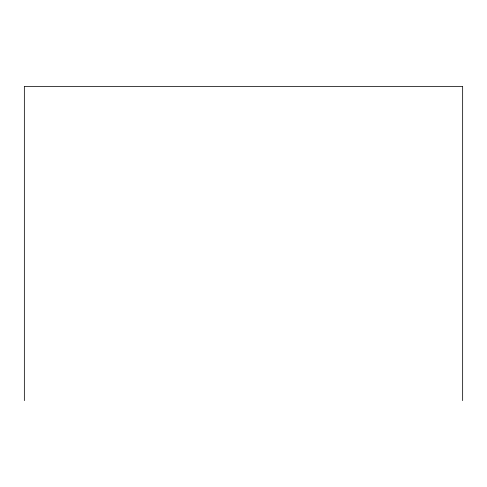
<?xml version="1.0" encoding="UTF-8"?>
<svg xmlns="http://www.w3.org/2000/svg" width="487" height="487" viewBox="0 0 487 487"><rect width="100%" height="100%" fill="white"/><g stroke="black" fill="none" stroke-linecap="round" stroke-linejoin="round"><path stroke-width="0.73" d="M462.65 400.631L462.65 86.369L24.35 86.369L24.35 400.631"/></g></svg>
